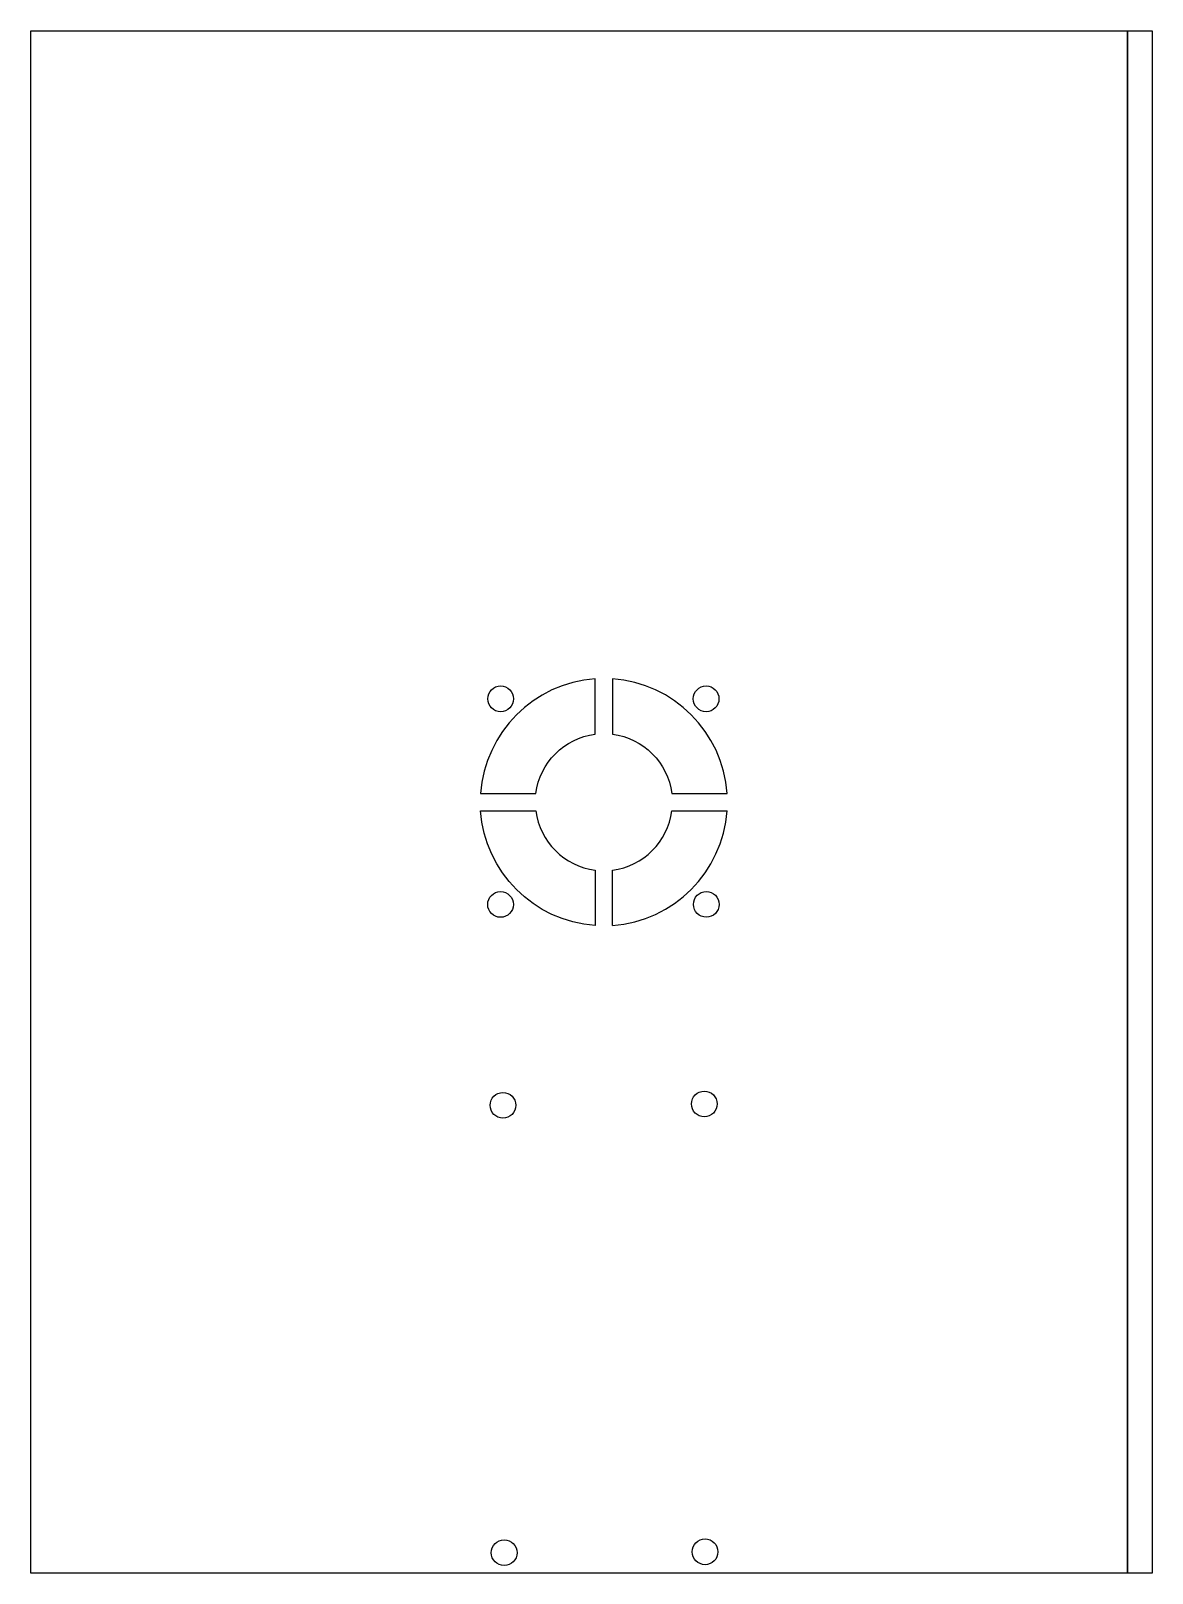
# Model space of a CAD drawing. Header units: millimetres. Extents: x -30 to 101, y 0 to 180.
import ezdxf

# ---------------------------------------------------------------- set-up
doc = ezdxf.new("R2010")
doc.units = ezdxf.units.MM
doc.layers.get('0').update_dxf_attribs({"linetype": 'CONTINUOUS'})

msp = doc.modelspace()

# ---------------------------------------------------------------- linework, layer by layer
for p, q in [((44.82, 88.98), (51.27, 88.98)), ((37.88, 75.59), (37.88, 82.04))]:
    msp.add_line(p, q)
for points in [[(98, 0), (-30, 0), (-30, 180), (98, 180)], [(100.89, 0), (98, 0), (98, 180), (100.89, 180)]]:
    msp.add_lwpolyline(points, close=True)
for points in [[(35.88, 97.92), (35.88, 104.37, 0.374124), (22.5, 90.98), (28.95, 90.98, -0.342564)], [(44.82, 90.98), (51.27, 90.98, 0.374124), (37.88, 104.37), (37.88, 97.92, -0.342564)], [(35.88, 75.59, -0.374124), (22.5, 88.98), (28.95, 88.98, 0.342564), (35.88, 82.04)]]:
    msp.add_lwpolyline(points, format="xyb", close=True)
for centre in [(24.84, 102.04), (48.82, 102.04), (24.83, 78.04), (48.84, 78.05), (25.11, 54.6), (48.61, 54.76), (25.25, 2.39), (48.7, 2.49)]:
    msp.add_circle(centre, 1.5)
for radius, start, end in [(8, 277.1808, 352.8192), (14.42, 273.9759, 356.0241)]:
    msp.add_arc((36.88, 89.98), radius, start, end)

doc.saveas('drawing.dxf')
